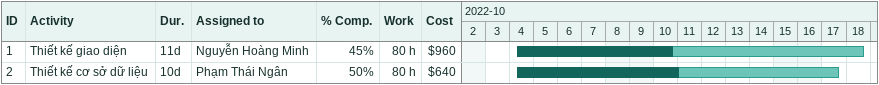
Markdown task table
| ID | Task | Duration | Start | Finish | Resources | % complete | Work (h) | Cost ($) |
|---|---|---|---|---|---|---|---|---|
| 1 | Thiết kế giao diện | 11d | 2022-10-04 | 2022-10-18 | Nguyễn Hoàng Minh | 45 | 80 | 960 |
| 2 | Thiết kế cơ sở dữ liệu | 10d | 2022-10-04 | 2022-10-17 | Phạm Thái Ngân | 50 | 80 | 640 |
